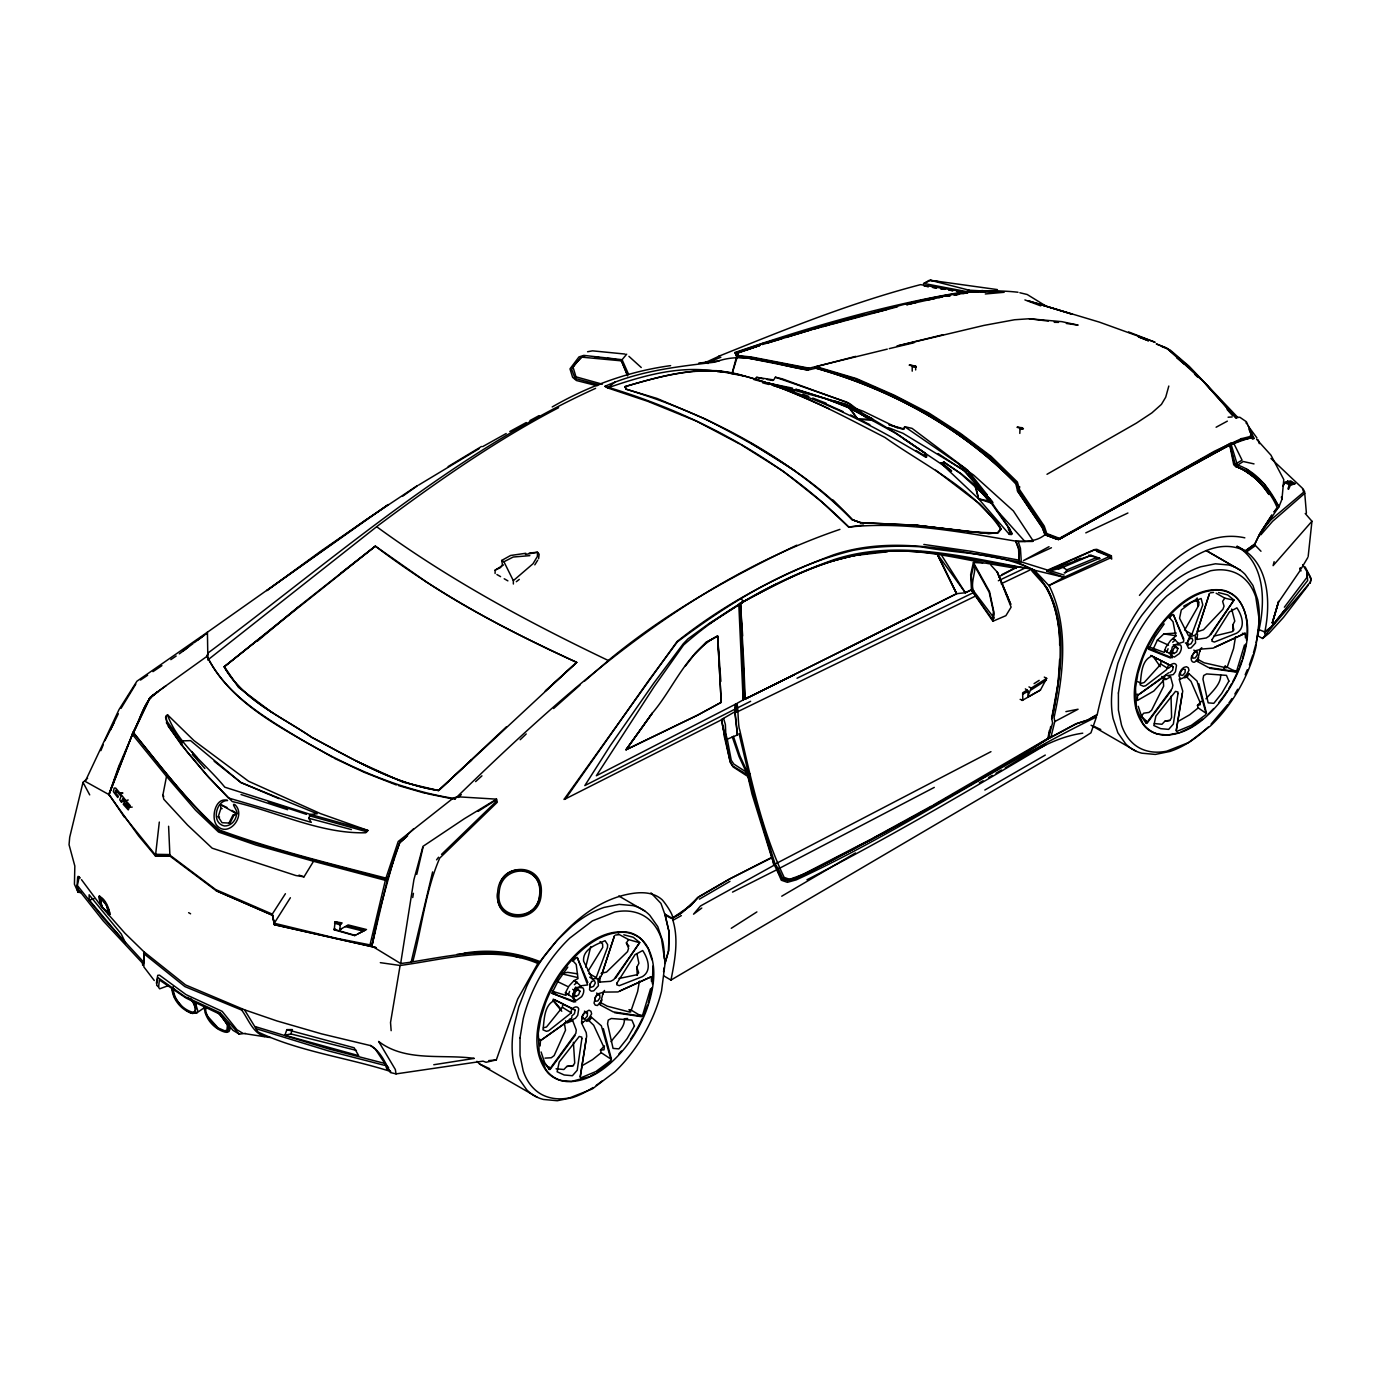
<?xml version="1.0" encoding="UTF-8"?>
<svg xmlns="http://www.w3.org/2000/svg" width="1381" height="1381" viewBox="0 0 1381 1381"><rect width="100%" height="100%" fill="white"/><g stroke="black" fill="none" stroke-linecap="round" stroke-linejoin="round"><path stroke-width="1.5" d="M815.998 368.14C890.572 389.218 961.763 427.592 1015.795 483.678L1017.521 490.859L1042.223 527.559L1045.279 534.879L1056.12 538.918L1045.037 534.671L1058.709 539.453L1119.594 505.446M1064.181 572.839L1099.673 558.252L1091.076 555.317L1046.867 571.182L1063.991 577.31L1110.082 556.129L1111.377 555.801L1111.688 559.081L1109.392 557.026M81.496 879.662L101.78 906.937L124.877 933.193L143.831 951.682L143.779 962.989M495.089 573.478L495.123 570.129L503.444 565.002M1015.933 483.574C961.711 427.644 890.452 389.235 815.808 368.226L808.178 370.004C777.054 365.93 745.826 350.101 715.306 362.081C677.967 366.656 639.645 370.66 604.947 386.335C695.679 413.282 781.87 459.286 848.694 527.059C904.486 521.224 960.779 532.03 1015.708 541.128L1018.608 547.894L1019.023 561.774C958.379 551.589 894.111 534.482 833.589 554.834C777.503 575.584 723.851 604.291 677.035 641.561L564 799.426L565.45 798.874L649.519 679.348L677.363 641.872C730.29 602.151 788.758 565.986 853.648 550.242C875.934 546.255 898.772 545.443 921.351 546.859C957.931 553.919 997.824 552.262 1031.659 569.214L1032.056 571.199L1047.23 588.116C1066.546 628.959 1060.901 676 1051.77 718.724L1052.598 722.884L1048.317 738.369C970.239 786.825 889.364 830.62 807.661 872.637L789.708 879.352L784.166 877.401C762.088 831.189 751.126 779.575 739.646 729.617C737.523 726.251 738.438 687.168 734.813 711.785L736.28 712.372L737.264 703.205L747.863 697.301M1148.267 648.259L1172.176 657.822L1170.674 654.974L1172.279 646.981L1175.041 644.737L1183.344 642.01L1183.793 640.508L1173.315 614.476L1183.828 638.971M143.831 951.682L185.589 984.946L244.489 1009.804L258.143 1032.056C299.781 1051.735 346.976 1057.518 390.737 1071.518L386.68 1068.601L384.85 1063.439L375.321 1049.094L370.505 1045.434M1223.342 669.681L1225.137 666.143L1235.425 671.511L1208.41 667.489L1197.31 661.413L1200.279 649.156L1201.781 647.689M651.539 981.615L651.228 976.747L617.928 991.938L603.255 992.11L600.2 1004.712L601.495 1005.644L613.112 1011.841L641.147 1016.105L631.255 1010.15L628.959 1009.666L630.841 1011.824L629.563 1012.049L607.174 1006.145L602.133 1003.383M1245.472 637.987L1245.161 633.275L1214.917 647.119M207.841 658.236L207.426 632.222L388.285 504.548L320.996 551.019L266.775 590.619L364.895 520.533L417.58 485.473M1025.358 688.86L1028.224 691.242L1027.844 696.3L1031.244 688.083L1046.694 678.364L1044.295 677.104M1146.092 722.833L1146.195 720.847L1141.379 716.273L1143.641 713.2L1148.992 712.423L1151.616 710.248L1163.648 686.15L1163.165 678.261L1161.784 676.431M587.46 1012.877L587.305 1016.157L584.854 1018.988L582.558 1018.557L582.713 1015.277L585.164 1012.428L587.46 1012.877L584.422 1011.134M987.76 496.59L985.067 496.331L987.76 496.59L992.041 501.752L987.052 495.986M574.047 1002.088L551.934 993.232L558.356 980.51L567.815 967.114M992.041 501.752L989.262 501.044L976.66 487.079L981.787 490.566M1170.415 657.977L1148.75 649.277L1155.017 636.934L1164.183 623.919M1305.218 513.508L1311.95 521.241L1308.17 556.474M981.563 491.118L979.112 487.907M1059.607 659.497L1058.174 682.594L1051.632 718.638M872.05 419.634L872.119 418.667L866.129 415.474L863.954 415.664L870.427 419.03L872.757 419.254L864.661 415.526M81.341 892.661L78.078 892.264L76.887 887.862L77.681 877.28L78.147 876.331L79.425 877.367M1027.343 689.999L1022.648 692.796L1022.803 700.098L1020.145 699.39M1274.197 511.885L1278.944 506.862L1281.965 499.231L1283.778 479.587L1270.952 455.16L1256.572 439.21M543.406 1027.827L546.513 1026.998L562.378 1007.301L562.758 1003.849L553.246 999.136M339.795 929.603L340.278 924.942L342.108 922.922L335.082 921.748L334.237 929.845L354.658 935.576L366.483 929.517L348.271 924.959L339.795 929.603L341.556 928.636M623.798 934.799L633.258 937.267L639.731 942.533L613.785 979.595L610.661 981.321L599.889 982.081L600.045 976.332M1290.527 484.507L1290.683 483.057L1287.541 481.244L1286.298 482.211L1290.527 484.507L1295.085 483.747L1290.372 485.249L1284.71 482.556L1282.966 486.233M912.22 371.161L912.202 365.879L909.164 365.154M538.607 558.753L539.142 554.23L537.52 552.245L525.419 554.471M652.419 983.893L652.902 966.113M1168.74 664.572L1166.582 669.647L1145.66 685.736L1143.451 686.271L1140.136 684.821C1141.431 675.119 1141.017 660.273 1151.961 656.044L1168.74 664.572L1150.77 655.44M1246.456 640.283C1248.407 625.645 1247.008 608.883 1236.461 597.576A80.236 46.333 -60 0 0 1223.963 590.378C1196.222 585.44 1172.745 608.089 1157.641 628.666A80.236 46.333 -60 0 0 1145.142 650.296C1134.889 673.669 1127.017 705.328 1145.142 726.889A80.236 46.333 -60 0 0 1157.641 734.105L1167.86 735.02L1179.063 732.741M1308.308 585.078L1283.484 617.411L1269.156 633.154L1262.579 638.471L1257.59 635.726C1265.341 606.311 1266.912 564.622 1237.341 546.462M575.48 989.504L575.791 987.018M639.438 981.183L637.625 991.593L631.255 1010.15M1235.529 636.848L1233.561 648.604L1227.364 666.626M159.316 822.058L155.449 856.047L169.932 856.065L216.265 890.78L272.489 915.275L274.387 924.683L375.874 947.539L274.387 924.683L272.281 914.118L285.418 893.714M1137.771 681.679L1141.345 683.353L1144.228 682.473L1159.867 665.245L1161.421 661.102M1028.172 696.904L1040.428 690.051L1046.694 678.364M586.269 1038.477L580.193 1077.335M231.973 810.405L236.98 813.547L233.872 815.394L230.04 823.111L222.03 822.696L218.215 816.81L220.874 808.403L220.58 804.588L226.95 807.453M400.663 963.541L413.903 879.732L422.966 846.363L464.327 818.726L496.556 799.15L497.35 802.206L439.71 858.119C425.728 890.365 421.965 926.461 413.126 960.382L411.141 962.16L400.663 963.541L370.004 944.88L336.066 938.217L274.249 923.233L272.281 914.118L215.695 889.588L169.103 854.546L154.862 854.304L123.496 815.481M1182.291 693.314L1176.198 730.929M587.857 982.512L577.223 957.378L587.633 984.946L581.712 985.689L574.133 989.694L572.908 998.17L575.704 1001.829L551.934 993.232M412.729 897.546L413.42 893.334M915.672 369.953L915.638 366L912.202 365.879M1019.817 433.41L1019.989 428.214L1016.968 427.264M156.364 983.22L157.727 975.331L159.471 975.141L186.072 994.648L222.186 1011.358L236.98 1029.76L242.763 1033.264M1218.543 592.535L1227.726 594.952L1234.01 600.062L1209.065 636.175L1206.252 637.987L1197.016 639.42L1197.551 634.086M663.812 975.901L670.959 980.078C674.981 959.933 679.124 938.2 672.236 918.261L665.021 914.187L669.06 931.812L668.542 950.732L664.934 963.524M580.227 1076.731L586.666 1036.199L586.235 1032.625L581.505 1022.907L591.379 1017.21L601.356 1025.807L610.834 1059.054L601.218 1052.685L600.442 1050.043L604.481 1045.883M1176.284 730.376L1182.74 691.139L1179.167 679.072L1182.757 678.175L1188.748 673.531L1197.068 681.092L1206.01 713.217L1198.207 707.918L1197.448 705.363L1201.366 701.324M1052.184 718.396C1061.799 669.474 1072.381 607.485 1031.659 569.214L1025.168 567.988C962.73 556.664 896.977 539.091 834.314 559.547C779.816 578.863 726.907 606.622 683.543 645.048L654.283 686.443L596.35 775.759L735.9 703.982L735.141 712.423L737.437 734.951L725.698 739.836L722.936 727.787M650.969 892.868L660.964 903.433L664.865 914.36C682.231 927.566 665.349 902.708 661.862 899.514C651.383 890.521 636.969 892.109 624.488 895.009C588.41 903.968 561.428 932.745 540.075 961.625L537.865 963.455C493.587 944.639 445.511 959.381 400.11 965.474L390.53 1022.475L391.151 1030.675M732.206 736.712L739.042 756.564L747.708 775.224L774.12 864.558L778.591 873.241L781.663 878.817L787.463 880.526L796.336 878.333L806.521 873.5C888.673 831.31 969.704 786.877 1048.403 738.542L1050.682 726.475M933.176 805.106L1047.903 738.386L1049.387 730.48M407.619 835.833L399.679 842.738L387.371 879.576L385.351 880.336L313.539 861.295L304.01 876.831L295.862 875.537L212.173 848.193L187.54 825.044L163.821 799.306L162.837 795.318L166.514 776.415L132.248 734.226L149.597 698.337L157.883 691.639M650.537 988.761L642.424 1015.777M1244.505 644.944L1236.616 671.166M627.613 375.908L621.139 360.148L619.827 359.647M571.958 1017.176L571.026 1019.005L540.454 1040.618L540.126 1045.935M1001.173 583.783L1031.659 569.214L1034.369 570.198L1048.852 585.544L1063.991 577.31L1034.369 570.198L1016.675 561.998L1020.852 561.756L1021.198 560.082L1020.421 548.257L1018.211 541.525L1015.708 541.128L1018.677 549.327L1018.902 560.065M651.936 987.639L648.207 1003.141M1244.851 649.519L1245.99 643.926M1256.071 642.942L1257.677 635.122A102.988 59.452 -60 0 0 1258.505 629.356M601.961 999.844L600.2 1004.712M1310.206 583.283L1310.983 579.537L1309.274 575.273L1302.611 564.691M595.608 388.337C452.174 453.451 333.287 559.616 208.082 652.954L207.046 656.286L152.894 695.109C143.175 705.259 139.826 720.053 133.197 732.172C160.144 765.885 186.366 800.566 218.681 829.411L220.252 830.309C274.301 850.057 330.318 863.695 385.955 878.109L387.371 879.576L371.8 946.365L378.308 915.171L394.241 857.446L399.8 842.6L406.083 836.972M573.253 1009.062L575.169 1010.219L574.427 1013.706L571.769 1016.036M1168.844 668.041L1171.416 665.78L1173.28 666.902L1172.573 670.286L1169.983 672.547M371.748 946.313L378.342 915.223M904.313 429.025L889.001 424.761L903.001 429.353L904.71 426.694L912.047 428.369L967.684 470.196L987.225 494.864L986.794 496.953L963.437 470.023L902.984 433.306L888.207 427.609M370.004 944.88L385.351 880.336L387.371 879.576L385.955 878.109L398.211 841.495L453.02 798.287L457.146 796.751C568.955 687.997 689.637 580.486 839.924 529.389M416.769 874.415L422.966 847.589M1272.281 623.004L1278.582 601.495L1272.281 623.004L1278.513 602.185L1299.918 570.871L1300.246 567.798M985.05 495.796L985.395 494.243L964.956 468.245L904.71 426.694M762.502 343.558L736.108 352.569L736.591 356.643L732.016 373.699M741.787 636.14L739.577 603.687C780.3 581.988 822.109 559.046 868.632 553.229C921.386 545.357 973.294 561.031 1025.168 567.988L998.342 580.762M735.141 704.396L734.865 712.734L737.437 734.951M585.734 967.183L590.723 946.624M724.196 736.056L730.359 762.519L733.087 766.904L747.967 776.554L751.989 794.023L771.668 857.394L781.663 878.834L787.498 880.577L796.285 878.333L806.469 873.448C888.604 831.258 969.721 786.946 1048.421 738.576L1050.872 737.437L1054.773 721.555L1054.1 717.447C1063.335 674.808 1069.17 627.578 1049.715 586.804L1048.852 585.544L1110.669 557.855M87.607 778.228L82.998 782.388L69.706 837.249L69.05 844.706L74.833 866.042L74.436 884.254L78.078 892.264M1091.076 555.317L1058.416 569.248L1061.074 566.141M1274.128 561.67L1273.109 565.64L1311.95 521.241M168.189 726.199L187.35 752.162L208.859 777.555L232.319 801.584C276.355 811.458 319.995 833.969 365.689 832.76L367.967 830.482L310.587 814.479L308.688 818.26L311.295 822.368L228.366 797.942L206.218 774.499L181.274 744.704L183.103 740.872L190.543 740.613L240.915 782.544L317.216 813.754L310.587 814.479L224.81 787.187C205.873 763.831 177.459 743.634 167.464 714.719L165.547 717.222L167.015 722.764M497.661 892.368C498.99 861.606 544.442 861.571 541.214 893.783C540.195 924.165 493.777 925.253 497.661 892.471C494.277 923.993 538.607 922.715 539.747 893.645C543.872 868.891 507.12 860.035 499.767 884.289M1050.872 737.437L1076.956 723.506L1088.504 719.777L1097.153 714.823C1107.493 668.093 1123.737 621.226 1157.416 585.889C1179.892 565.433 1212.95 534.792 1245.179 550.95L1254.535 544.062M432.616 871.912L411.175 962.022C453.02 955.462 497.592 944.708 538.262 962.022C512.282 951.82 484.455 950.56 456.938 954.375M332.338 757.168C286.54 730.221 232.284 706.071 207.098 656.32L208.082 652.954M1168.809 386.041L1165.719 397.176L1161.438 404.374L1151.858 412.902L1136.39 423.121L1047.005 474.287M1242.365 658.961L1244.454 651.4M1253.465 652.85L1255.657 644.91M665.124 963.144L668.611 950.853L669.008 931.812L664.865 914.36M590.136 983.583L589.549 989.763L591.223 991.178L593.709 990.85L598.422 985.758L597.835 978.905L599.889 982.081M738.8 604.326L743.133 700.063L743.202 669.215M1241.709 438.537L1214.365 451.259L1058.709 539.453M973.881 564.518L971.326 575.842L972.31 591.154L992.456 619.396L993.44 611.714L989.21 592.294L973.881 564.518C977.696 568.42 968.996 584.629 974.244 591.81L994.113 618.118M101.97 906.954L109.531 914.619L101.97 906.954L99.691 897.512C104.3 896.821 110.1 909.371 109.531 914.619C112.672 912.289 91.008 879.127 102.125 907.731L99.95 896.666L98.949 896.528M732.12 373.543L737.178 357.144L734.916 352.518C809.646 327.004 886.015 304.649 964.042 291.874L966.976 293.117L956.826 291.408M387.474 879.473L394.276 857.463M122.84 793.126L119.94 793.126L119.526 794.403L121.096 796.319L119.698 799.806L121.355 801.947L128.226 799.979M571.302 1012.825L571.544 1008.095L555.179 1000.172C543.924 1004.557 544.338 1019.817 543.009 1029.829L546.427 1031.314L548.689 1030.744L571.302 1012.825L562.378 1007.301M1287.921 488.978L1289.198 485.024M864.73 415.077L870.427 419.03L851.197 408.88L859.724 412.539M1197.327 631.186L1209.445 593.606L1196.809 632.999L1195.29 635.122L1189.852 636.727M601.771 974.485L614.441 935.904L601.167 976.315L599.354 978.369L596.005 978.87M1019.765 486.803L1018.522 490.531L1043.225 527.214L1046.28 534.533L1059.106 539.332L1157.157 484.731M244.489 1009.804L276.821 1020.904L321.618 1033.868L370.678 1045.641C380.362 1051.01 385.558 1062.99 390.322 1072.536L396.054 1073.9L483.005 1061.143L486.06 1062.282L496.331 1059.9L517.72 999.015L537.865 963.455M1048.403 738.542L1075.454 724.024L1087.21 720.261L1095.133 715.634L1096.445 716.963L1090.955 732.828L1082.255 738.386L670.959 980.078M1249.408 664.831L1252.912 654.836M286.851 1029.639L354.14 1047.782L358.68 1055.654L284.883 1035.267L286.851 1029.639L292.427 1029.57M647.516 1005.109L642.959 1016.848M1239.672 666.609L1241.692 660.878M168.603 826.27L169.932 856.065L155.449 856.013L138.652 835.971L108.909 794.576L118.835 766.127L133.215 732.845C140.051 720.744 142.726 705.225 152.825 695.264M1188.748 673.531L1187.815 676.138L1184.691 677.916M1173.298 644.806L1177.924 648.449L1176.664 651.884L1174.005 653.558L1170.795 651.694M109.013 794.627L133.197 732.172L108.909 794.576L85.225 781.422L119.059 709.506L136.926 681.213L207.426 632.222L205.907 633.965M284.883 1035.267L290.839 1033.92L291.892 1031.02M575.445 987.605L579.934 991.195L578.656 994.752L575.912 996.478L572.873 994.7M578.484 989.383L575.739 991.109L574.444 994.631L575.912 996.478M108.909 794.576L119.543 765.765M572.994 997.6L568.42 994.596L569.593 991.385M119.646 792.798L119.18 794.04L115.624 790.329L115.193 792.504L118.317 796.233L117.765 797.545L113.311 791.606L114.209 788.05L115.693 788.085L119.646 792.798L122.512 792.746M976.108 486.095L961.349 473.873L944.121 462.238L940.893 463.187L978.611 498.834L1009.321 534.361L1011.427 534.568L1012.031 533.377L1007.681 527.231M1168.671 672.789L1137.599 695.368L1137.305 700.443M988.865 563.275L973.398 562.533L970.67 574.669L971.482 590.17L992.887 621.226L1005.903 615.667L1011.116 607.139L997.289 572.148L990.868 565.122M1170.898 654.49L1166.859 651.815L1168.084 648.742M100.865 750.66L103.282 744.687M1238.861 668.508L1236.461 674.17A80.236 46.333 -60 0 1 1232.75 681.61M121.355 801.947L122.84 798.442L124.325 800.393L124.842 799.167L119.94 793.126M1304.717 493.38L1272.609 521.31L1260.853 534.81M1245.161 674.757L1247.285 669.785M1289.388 484.299L1290.044 482.763M133.456 732.81L149.856 698.285L158.09 691.622M1288.663 489.116L1290.372 485.249M174.386 988.727L173.488 990.764C174.869 1000.483 182.983 1009.632 192.477 1012.169L194.686 1011.479L195.567 1009.459L193.461 1002.33M204.44 1009.079L205.424 1006.904M1258.937 535.983L1277.563 508.64C1269.778 488.442 1252.688 473.821 1233.751 464.827L1229.694 444.803L1235.788 466.398C1249.995 470.869 1260.801 482.314 1268.897 494.398M236.98 813.547L232.837 815.308L228.987 823.024M173.108 988.278L172.124 990.47C173.678 1000.966 182.43 1010.754 192.684 1013.516L195.049 1012.774L195.619 1007.163L190.733 998.463M110.463 729.962L118.334 713.735M186.245 1010.34L190.509 1012.843L196.654 1012.998L197.725 1010.65L195.291 1002.502M1176.249 633.05L1163.855 633.896L1157.364 640.111L1153.342 648.811L1156.018 651.469M173.143 986.725L172.038 989.072L174.489 997.22L181.757 1006.611M267.69 1037.045C253.603 1035.491 248.925 1019.903 241.727 1010.098L242.4 1008.665M206.459 633.62L198.104 639.852M1262.579 638.471C1277.494 619.724 1294.705 601.115 1310.224 582.212L1311.121 578.449L1305.131 566.918M1045.279 534.879L1043.259 526.454L1018.677 490.134L1016.364 482.332L990.091 456.679L959.467 433.72L927.376 413.057L893.49 395.622L855.374 378.895L815.17 366.983M1191.924 634.242L1202.765 604.861L1201.125 598.491L1191.216 602.496L1181.307 609.936L1179.564 618.256L1188.195 635.225L1188.903 635.985L1191.924 634.242L1186.434 631.152M863.954 415.664L866.129 415.474M591.379 1017.21L590.136 1019.73L586.701 1021.439M1283.053 485.939L1284.917 482.228L1290.855 481.399L1294.895 483.298L1290.683 483.057M104.887 740.699L114.105 722.522M596.178 977.61L607.502 947.452L607.623 944.656L605.068 940.703C596.178 944.569 582.454 949.23 583.611 961.245L592.345 978.628L593.053 979.405L596.178 977.61L588.841 973.467M1189.162 637.642L1186.59 644.185L1188.592 648.259L1191.009 647.948L1195.583 642.994L1195.221 636.468L1197.016 639.42M154.258 980.51L143.866 966.924L144.297 952.027M1065.2 572.942L1066.822 569.87L1095.944 557.803L1099.673 558.252M601.391 1000.759L597.49 1005.523L595.246 1005.126L594.037 1003.089L595.625 996.53L598.025 993.785L602.427 992.559L602.979 994.216M992.887 621.226L994.234 613.785L989.504 591.5L973.398 562.533M737.178 356.989L737.713 356.022L750.349 357.351L807.971 368.485L887.275 349.134M121.027 708.384L135.804 684.113M985.602 496.055L989.262 501.044L986.466 497.902M598.957 384.833L575.066 378.429L575.981 376.84L573.046 367.191L581.004 357.161L584.784 355.918M722.487 725.785L721.745 719.691L723.627 718.5L725.388 724.559L725.785 733.984L724.68 735.849L721.59 719.449L734.813 711.785M1301.299 568.506L1307.79 557.561M1198.673 657.667L1194.686 662.19A7.026 4.091 -59.7 0 1 1191.458 656.769L1195.186 650.796L1199.554 649.64L1200.21 651.314M588.116 971.102L602.72 947.401L602.599 943.983L600.096 941.566M637.262 975.314L636.814 967.235L638.902 963.282L636.986 954.167M1245.144 551.192L1254.311 544.874L1259.835 533.687L1271.78 515.217L1259.835 533.687L1254.569 544.805L1244.902 551.157L1236.841 546.306C1269.243 560.168 1271.072 601.978 1264.806 631.928L1264.737 633.983M1233.095 630.841L1232.767 624.954L1234.787 621.122L1231.679 609.056M534.792 564.864L537.658 560.272M290.39 897.736L274.249 923.233L274.387 924.718M775.397 377.22L846.898 402.147L864.989 416.613L864.523 414.697L849.522 403.476L782.354 378.877L775.397 377.22L773.705 379.913L756.667 377.341L753.888 379.533L845.845 404.046L859.949 413.333M639.731 942.533L615.581 978.111M1234.01 600.062L1210.74 634.708M148.958 699.287L150.564 696.87L150.615 698.285M999.343 576.516L1017.331 566.918L1001.933 574.582M601.08 973.415L606.552 972.069L627.544 951.63L628.579 948.298L626.37 942.895L628.597 939.615L639.04 942.55M1233.388 600.114L1224.792 598.146L1222.617 601.339L1224.049 606.155L1222.893 609.297L1203.507 629.719L1197.534 631.738M1274.076 511.868L1276.389 508.519L1277.563 508.64M652.177 713.287C673.807 688.066 686.581 651.78 717.602 636.037L721.227 702.325L697.716 715.099L626.111 749.745L652.177 713.287L626.059 749.745L697.716 715.099L721.227 702.325L717.654 636.089L706.243 642.2L694.936 653.731L685.166 666.315M76.887 887.862L79.166 877.021L80.236 877.953M625.99 749.728L652.246 713.235M575.031 1035.56L550.121 1069.481M1171.364 690.465L1146.99 723.299M80.633 892.195L77.56 890.124L78.027 886.291L103.938 918.917L143.797 962.264L142.536 963.178L142.675 965.388M1184.605 630.133L1198.794 605.206L1198.812 601.961L1196.067 599.112M1227.744 704.5L1211.102 724.127M1219.026 702.359L1223.963 695.817A80.236 46.333 -60 0 0 1227.45 690.638M1284.365 607.208L1307.117 577.154L1306.702 571.113M436.569 859.845L438.571 857.221M109.496 914.515L108.512 914.395L106.233 904.158M603.255 992.11L604.55 990.436M1264.409 632.55L1271.124 627.285L1307.669 580.538L1307.099 574.133M1283.847 611.075L1271.625 626.508L1264.806 631.928L1259.524 629.857M1171.019 696.231L1171.606 717.499L1170.225 720.036L1164.804 721.279L1161.973 724.265L1154.361 723.558M573.408 1042.292L574.72 1063.059L573.167 1065.597L566.814 1066.443L563.897 1069.515L556.06 1068.79M1185.606 676.172L1188.989 670.286L1188.316 667.783L1186.469 666.712L1183.983 667.386A7.026 4.091 -60.3 0 0 1179.011 676.017L1180.617 679.055M1139.446 595.366C1165.012 565.64 1202.022 528.388 1244.833 537.83M618.74 1054.169L621.45 1051.01M399.679 842.703L413.592 828.755M697.992 897.391L691.001 905.315L680.177 913.842L672.236 918.261L691.001 905.315L697.992 897.408L729.064 879.317L772.065 857.653L773.843 865.386L700.478 905.988L693.538 914.187L701.79 908.042M587.926 1019.817L591.638 1013.861L590.947 1011.289L589.031 1010.184L583.904 1013.153L582.04 1016.399L581.591 1022.078L582.817 1022.769M1262.493 529.389L1271.245 519.549L1303.681 492.171L1302.369 488.166L1270.952 458.44M1163.786 680.125L1153.774 691.052L1137.547 700.409M611.11 1041.723C615.563 1034.68 625.282 1027.74 624.35 1018.764L627.613 1018.488M454.712 799.288L457.146 796.751L496.556 799.15M1268.915 494.433C1260.836 482.211 1249.719 471.111 1235.546 466.433L1234.666 465.19L1236.306 463.498L1242.071 460.166L1233.526 442.852L1058.139 539.643L1078.924 528.284M257.539 641.008L298.451 606.794L375.321 546.099C437.173 593.312 505.929 630.323 576.654 662.362L468.573 762.83M572.977 961.055L576.326 957.62M1169.189 618.049L1172.452 614.7M1208.237 714.132L1213.761 708.522M597.179 385.765L576.395 380.517L572.614 377.306L569.99 368.848L578.984 356.919L583.835 355.383L622.089 359.699L626.698 354.175M694.971 653.731L706.295 642.286L717.602 636.071L720.865 681.351M1286.384 482.694L1287.662 481.434M584.784 680.954L610.35 658.772C666.695 612.404 731.153 576.654 796.768 545.202M520.171 739.733L526.213 733.95M441.523 854.39L495.796 801.86L495.33 800.393L478.119 811.355M426.297 581.884L375.39 546.168L224.171 666.747C243.367 700.46 281.085 716.463 311.916 737.489C352.448 758.756 392.705 783.338 438.64 790.467L506.447 726.786M471.542 759.947L438.588 790.536C392.67 783.407 352.483 758.704 311.985 737.437C281.223 716.307 243.16 700.65 224.171 666.747L260.422 638.022M553.608 708.522L580.055 685.045M471.594 759.93L438.554 790.536L402.941 782.147L356.246 761.017M401.06 841.133L402.769 839.562M576.654 662.362L545.271 691.087L576.74 662.379C525.108 638.419 473.821 613.268 426.246 581.867M926.34 456.093L925.356 457.007C882.873 431.096 838.612 407.723 791.555 391.255L796.06 389.407L825.406 398.488L850.195 408.362L895.475 433.185L925.028 453.123L926.668 456.162L926.012 457.266L924.528 453.123M207.754 659.997L378.757 525.056C436.189 482.349 495.002 440.832 558.597 407.706M458.147 797.476L461.323 794.593M475.616 781.611L481.952 775.846M1208.22 727.079L1200.745 733.708A102.988 59.452 -60 0 1 1170.018 751.437L1155.327 754.423L1141.949 753.215A100.261 57.881 -60 0 1 1125.601 743.772L1117.868 732.793L1113.103 718.586A102.988 59.452 -60 0 1 1113.103 683.094L1117.868 663.381L1125.601 643.46A100.261 57.881 -60 0 1 1141.949 615.166L1155.327 598.491L1170.018 584.508A102.988 59.452 -60 0 1 1200.745 566.78L1215.435 563.793L1228.831 565.002A100.261 57.881 -60 0 1 1245.161 574.444L1252.912 585.423L1257.677 599.63A102.988 59.452 -60 0 1 1258.902 625.576M601.218 1052.685L592.484 1059.693L581.453 1066.063M610.868 1060.47L595.815 1071.587L580.78 1077.836M611.593 1061.247L596.627 1072.657M1205.976 714.547L1191.371 725.353L1176.785 731.412M1172.693 642.217L1175.162 640.059L1178.666 643.511M1198.207 707.918L1189.732 714.737L1179.011 720.917M736.28 712.372L976.402 595.625M574.358 984.67L576.965 982.478L580.987 986.276M298.607 606.794L224.378 666.764L238.499 687.341L272.04 712.51M615.305 381.812L607.623 387.906L604.947 386.335M516.321 581.712L519.291 579.399M340.796 573.15L375.408 546.168M513.369 584.025L513.335 580.659L532.997 563.759L537.382 556.457L537.52 552.245L529.234 553.039M743.271 601.236L739.577 603.687M1202.54 719.19L1190.802 727.407L1181.014 731.965M179.288 653.886L187.609 647.654M194.272 642.666L204.25 635.208M183 651.072L193.064 643.581M402.492 496.331L416.872 486.147M150.978 696.749L165.962 685.787M569.749 1019.834L540.437 1040.704L539.626 1039.133M1246.611 551.899L1255.484 545.581L1260.991 551.261M1166.237 675.223L1137.599 695.368M1031.158 689.896L1046.453 680.108M196.654 1012.998L205.044 1007.146M140.499 680.056L147.629 675.24M152.98 671.632L161.905 665.642M170.812 659.635L176.164 656.027M709.489 623.849L743.53 601.788L741.131 598.56M1034.076 683.63L1039.185 680.367M731.274 928.291L756.892 911.926M334.237 929.845L335.479 929.068M743.53 601.788L709.799 622.986L687.997 638.833L683.232 643.805L653.524 683.526L610.298 745.602L584.819 785.599L735.814 708.729M1176.508 646.671L1173.833 648.345L1172.59 651.78L1174.005 653.558M418.667 485.042L479.086 448.67M448.169 466.554L481.486 446.477M354.658 935.576L355.987 934.782M1045.037 534.671C1036.855 541.576 1025.841 541.784 1015.708 541.128M781.732 896.2L855.512 852.957M1046.056 744.652C967.442 791.572 888.363 837.784 806.987 879.766M1022.113 700.512L1040.428 690.051M1096.445 716.963C997.928 765.074 906.264 827.633 806.884 874.881L796.336 879.835L787.394 882.321L781.301 880.232L776.83 869.737L732.517 892.109M1197.31 661.413L1198.743 660.153M988.641 777.538L992.335 775.38M996.029 773.222L1001.553 769.994M1005.247 767.836C1029.501 753.439 1054.186 737.091 1082.756 733.19M699.407 899.135L729.962 881.354M938.131 281.534L929.344 280.274L923.44 283.692L930.552 280.308L997.41 289.596M924.787 283.64L966.665 291.615L969.134 290.2L1000.793 291.943M984.808 790.036L1045.296 755.062M1146.195 720.847L1146.869 722.643L1172.21 688.377L1172.866 685.269L1170.605 676.828L1166.565 679.141L1163.165 678.261L1165.857 679.625M1118.61 505.964C1162.06 485.024 1205.699 451.173 1250.133 437.95M495.123 570.129L500.492 567.591L502.46 564.484L501.666 560.462L510.556 555.49L525.764 553.28M979.353 782.872L983.117 780.766M482.66 446.615L506.188 433.53M509.796 431.511L526.247 422.551M1186.745 468.124L1229.694 444.803M673.238 920.109L681.351 915.603M1156.156 485.059L1229.418 445.079M1200.279 649.156L1213.07 648.155L1245.161 633.275M672.478 917.933L681.541 912.945L698.941 896.718L729.91 878.782L771.668 857.394M982.599 562.637C944.949 555.455 907.317 546.703 868.632 553.229C822.455 559.115 780.748 581.505 740.44 603.393L744.135 669.319L744.722 699.252L743.755 699.269M872.775 838.25L931.295 806.141M1023.252 693.97L1028.224 691.242M1216.109 427.23L1227.346 421.136M529.924 420.566L539.108 415.612M1049.025 546.686L1023.442 560.6L1051.424 547.739M1183.655 606.19L1194.962 600.131L1198.622 602.22M1054.773 721.555L1078.06 709.23L1065.89 711.629M552.21 406.946C588.686 385.92 628.804 371.299 670.614 365.637M990.954 751.661L775.069 864.092L752.904 792.193L739.042 733.535M934.298 787.394L779.747 868.166L778.159 868.511L775.069 864.092M870.893 839.285L796.889 877.487L788.085 879.818L782.526 877.936L778.159 868.511M1230.937 442.921L1059.4 538.314L1046.763 533.532L1044.26 526.109L1019.679 489.789L1017.365 482.004L991.092 456.334L960.468 433.375L929.189 413.195L894.491 395.294L856.375 378.567L816.171 366.638L855.702 356.367M590.55 1075.972L595.107 1073.624M501.666 560.462L503.927 561.756L513.214 557.026L529.838 555.645M971.016 590.05L965.336 592.76L956.636 593.675L744.756 699.269L740.44 603.393L742.667 635.951M759.498 592.639L776.139 584.215M971.119 589.894L965.336 592.76L936.888 553.453L956.688 593.692L744.791 699.218L744.117 669.353M843.584 650.244L903.347 620.069M794.334 674.826L744.722 699.252M738.058 707.624L750.625 701.306M735.676 704.103L736.764 703.568L737.161 708.039M357.817 933.867L365.171 930.19L347.011 925.563M1205.958 698.803C1211.551 692.209 1221.115 684.251 1220.666 674.981M565.45 798.874L721.745 719.691M542.681 1061.281L549.914 1068.773L575.842 1033.368L576.274 1030.036L572.683 1020.611L567.194 1022.872L565.589 1020.835M797.027 678.244L973.432 592.622M1085.794 532.876L1127.914 513.007M651.228 976.747L619.879 990.902M704.776 362.823L719.397 356.056M1046.867 571.182L1093.925 550.104L1095.927 549.793L1110.082 556.129L1096.359 550.518M1095.306 715.617L1097.153 714.823M168.534 985.551L159.695 988.813L158.556 987.363L159.385 979.975L186.176 998.135L219.683 1014.103L232.94 1030.312L239.465 1034.248M725.785 733.984L727.355 739.577L725.698 739.836L729.651 759.498M1245.955 468.556L1264.426 484.075L1278.944 506.862C1270.071 489.064 1256.848 471.611 1237.376 464.931L1231.075 444.268L1241.536 439.866L1252.481 437.259M1230.954 444.371L1241.692 439.9L1251.687 437.881M718.586 356.315C784.788 329.61 851.317 302.594 920.54 284.641L964.042 291.874M1240.673 440.246L1229.901 444.699L1234.666 465.19M707.866 362.495L720.882 357.23M1074.919 560.6L1080.857 558.235M589.031 1076.748L571.475 1081.461L560.945 1080.529A82.653 47.714 -60 0 1 548.084 1073.089C529.389 1050.872 537.502 1018.28 548.084 994.216A82.653 47.714 -60 0 1 560.945 971.913C576.516 950.732 600.683 927.411 629.27 932.486A82.653 47.714 -60 0 1 642.13 939.909L648.207 948.54L651.936 959.726M1188.471 644.754L1191.112 643.753L1192.839 640.404L1191.907 638.057L1189.265 639.04L1187.556 642.389L1188.471 644.754L1185.295 642.89M1233.526 442.852L1241.536 439.866M746.638 349.928L760.344 345.233M245.421 1033.402L239.12 1034.093L220.356 1012.877L185.158 996.754L157.779 977.524L156.64 985.292L158.539 986.759M226.432 1032.384L228.935 1031.624L229.988 1029.311L228.228 1022.63M762.312 344.56L813.72 329.023M767.473 343.04L781.87 338.69M785.996 337.447L810.664 329.973M761.501 343.886L863.971 314.281M944.121 462.238L940.893 463.187L943.793 464.154L951.492 470.921M587.581 351.741L592.518 350.843L625.058 354.054M818.916 327.625L812.684 329.369L897.512 306.789M823.076 326.486L829.308 324.759M833.468 323.603L843.86 320.72M848.02 319.563L860.484 316.111M812.977 328.385L906.04 303.906M1240.708 438.882L1252.222 435.999L1253.931 438.709M749.866 773.723L748.312 774.137L739.957 755.942L733.38 736.211M1058.571 568.627L1050.337 570.802L1064.147 575.083M89.195 900.067L125.723 943.378L121.286 934.057L89.126 894.784L89.195 900.067L94.012 898.841M833.796 560.651L854.166 555.594L887.241 551.761M874.553 312.572L886.533 309.62M898.133 345.802L983.928 325.415L1014.586 319.753L1029.19 318.752L1048.334 321.1M896.994 345.941L942.895 334.772M1213.83 636.14L1232.163 631.704L1233.854 629.943L1232.767 624.954M889.26 348.633L914.049 342.747M1175.041 644.737L1180.462 644.962A7.026 4.022 -60 0 1 1179.322 653.61L1174.402 657.08L1172.417 656.372L1171.002 650.451M1197.448 705.363L1200.175 704.742L1200.262 702.791L1191.009 681.351L1185.14 675.378M942.084 296.915L906.609 304.718L910.77 303.82M905.056 304.252C941.946 294.826 979.82 287.887 1018.004 292.254M907.61 304.372L915.948 302.56M926.358 300.298L934.695 298.503M938.873 297.606L943.033 296.691M794.127 389.856L796.423 389.373C822.972 397.331 849.539 406.187 873.759 419.841L896.286 433.341L925.028 453.123M618.947 978.508L637.09 974.693L638.695 972.811L636.814 967.235M562.688 973.329L567.712 972.328L577.517 973.847M577.051 987.432L582.851 987.795A7.25 4.126 -60 0 1 581.677 996.685L576.602 1000.276L574.565 999.533L572.908 993.319M700.046 363.272L719.536 360.665M101.469 906.506L102.436 906.35M829.152 408.724C793.039 392.739 756.46 375.649 716.843 370.729C685.58 369.435 654.698 377.911 624.954 386.628L626.214 389.218C709.696 414.645 790.364 457.594 852.267 519.722L860.518 522.674L915.223 525.212L988.813 533.567L997.738 532.876L1000.862 529.147C973.018 487.976 924.614 465.518 884.893 437.432C839.769 414.11 794.507 389.546 745.205 376.288C705.501 363.307 663.432 375.287 624.937 386.663L626.249 389.235L657.045 398.453L705.19 418.961M945.122 296.242L949.299 295.586M953.477 294.93L968.116 292.617M946.209 296.259L950.387 295.603L946.244 296.138M962.937 293.618L967.132 292.962L956.912 291.322M433.772 1064.734L474.304 1058.398C442.662 1053.91 405.617 1062.248 378.618 1041.429L395.346 1069.533L396.054 1073.9M944.828 295.655L968.081 292.082L999.965 292.099M848.694 527.059L863.418 525.073M1286.298 482.211L1291.563 481.486L1287.541 481.244M972.31 591.154L973.847 590.947M1012.031 533.377L1009.321 534.361L1009.96 529.596L991.161 503.029L982.668 493.569L960.606 473.614L943.775 462.031M698.648 363.168L705.795 362.254L708.021 363.479L707.245 361.995M1164.804 721.279L1169.69 720.658M566.814 1066.443L573.529 1065.597M1210.308 592.829L1213.571 592.432M615.339 935.092L618.688 934.678M1196.982 651.953L1194.479 652.246L1192.373 655.371L1192.77 658.202L1195.273 657.908L1197.379 654.784L1196.982 651.953L1193.788 650.106M599.578 994.821L597.006 995.114L594.831 998.342L595.246 1001.26L597.818 1000.949L599.993 997.738L599.578 994.821L596.557 993.077M1016.675 561.998L1019.023 561.774M1032.677 541.456L1018.211 541.525M488.719 1060.608L496.331 1059.9M985.292 293.963L1004.16 292.289M1166.065 347.788L1156.242 343.904L1166.859 348.254L1185.502 364.014L1203.127 381.139L1236.081 417.459L1239.845 417.269L1246.387 421.757L1253.965 438.174M694.125 371.385L716.825 370.695L745.205 376.288M464.068 953.218C489.823 948.695 515.873 952.182 540.075 961.625M1228.089 417.217L1232.145 416.958M966.665 291.615L982.961 290.58M1020.49 429.439L1023.373 428.611L1019.989 428.214M600.442 1050.043L603.998 1049.836L604.239 1047.92L593.692 1025.254L588.116 1019.903M545.012 1058.122L551.278 1057.76L554.144 1055.602L565.52 1030.191L564.38 1023.269M1249.926 436.413L1251.221 436.344L1252.947 439.054M125.412 800.134L130.315 805.693L129.866 806.953L126.362 802.724L129.417 807.246L132.196 807.108M981.028 292.082L985.326 291.892M115.193 792.504L117.903 791.71M871.083 419.013L857.774 419.22L849.004 407.913M1054.376 322.325L1058.519 322.36L1054.324 321.842M912.686 367.053L916.138 367.156M986.293 291.08L1000.966 291.754M705.19 418.926C757.962 446.218 811.407 475.824 852.284 519.739L860.57 522.622L915.327 525.177L972.448 532.03L997.634 532.98L1001.225 529.078L996.771 521.586L979.129 503.478L935.662 470.179M1236.081 417.459L1237.911 417.563L1189.162 366.276L1170.104 349.963L1161.714 346.527M1017.814 426.85L1023.373 428.611M232.837 815.308L233.872 815.394M873.224 420.428L857.774 419.22L850.195 408.362M267.413 1037.235L270.313 1037.476M1233.354 670.51L1236.237 670.786M595.09 357.006L599.216 357.455M607.467 358.335L615.719 359.215M1242.365 633.327L1244.609 633.568M920.626 551.606L937.095 553.47L956.584 593.709L936.888 553.453M910.01 364.722L916.121 366.604M744.273 357.403L773.481 362.668M915.31 525.125L972.414 532.065L988.813 533.463L997.703 532.876L1000.897 529.096L996.65 521.535L979.077 503.478M1029.19 318.752L1061.92 321.669L1078.112 325.122L1066.356 323.465M1235.771 672.046L1209.791 668.3M641.561 1016.692L614.597 1012.705M913.324 365.672L914.654 365.844M380.31 962.661L400.11 965.474M638.695 1014.88L641.992 1015.363M711.871 370.678C676.327 365.948 640.957 376.392 607.623 387.906L647.81 401.353L696.525 421.153L739.37 443.802M923.837 544.459L972.345 551.485L1019.523 560.237M1163.855 633.896L1176.215 635.795M244.92 1033.661L264.841 1036.768M1020.697 427.523L1021.975 427.713M924.217 285.953L928.308 286.627M952.821 290.649L948.73 289.975L952.769 290.718M767.215 379.533L772.946 380.483M220.874 808.403L222.168 808.627M924.338 285.919L928.395 286.592M717.395 371.575L721.158 372.231M986.828 563.362L1016.347 568.385M218.215 816.81L219.527 817.034M808.973 368.14L751.35 357.006L738.714 355.677L737.091 352.241M790.277 365.965L800.79 368.019M1088.78 555.076L1099.673 558.804M808.161 370.091L749.4 358.37L737.178 357.144L734.916 352.518M427.109 793.678L452.795 798.926M767.284 382.951L792.556 388.147M351.361 829.567L308.688 818.26M989.538 501.182L978.611 498.834L975.003 485.87M1254.017 463.895L1243.263 461.513L1235.546 466.433L1244.091 469.92L1254 477.066M766.731 382.606L792.97 389.304M99.104 896.355L100.123 896.597M756.667 377.341L763.4 378.895M561.014 973.657L577.241 977.437M356.436 1050.406L290.839 1033.92M1019.868 292.755L1027.188 294.498L1045.452 305.753L1043.225 305.115M513.905 956.049L520.119 957.585M930.552 280.308L969.134 290.2M384.781 1065.39L328.557 1050.941L255.882 1028.621M762.692 382.848L768.958 384.488M773.136 385.575L793.799 391.548M387.371 879.576C331.63 864.195 275.13 851.197 220.684 831.483L219.113 830.568C186.711 801.429 161.094 766.092 133.215 732.845M366.759 831.759L309.344 815.739M345.285 926.616L363.376 931.157M602.358 384.194L575.981 376.84M313.539 861.295L255.848 845.017L218.526 832.053L195.601 810.233L166.514 776.415M398.401 785.547L425.124 793.281M1024.909 299.919L1040.722 305.857M827.823 399.558L848.331 405.582L856.652 411.106M976.626 487.769L979.06 488.511M1037.252 303.527L1072.485 314.316L1028.293 300.834L1099.414 322.136L1155.086 342.246M818.847 368.503L853.389 379.05M304.01 876.831L299.021 875.105M870.686 418.236L872.119 418.667M367.967 830.482L320.357 813.564L248.563 781.249L194.013 740.63L167.464 714.719M1020.852 561.756L1047.609 570.094L1094.65 549.569L1096.79 549.327L1111.377 555.801M333.874 929.24L355.124 935.369M287.628 809.698L241.036 794.524M851.438 409.466L853.078 409.346M1011.462 533.791L1010.253 529.803L992.421 503.392L992.922 502.442L983.6 491.895M334.53 923.112L340.278 924.942M268.328 801.791L306.427 814.358M991.161 503.029L978.611 498.834L975.746 486.423M335.082 921.748L340.917 923.682M985.395 494.243L987.225 494.864M835.073 401.301L862.952 411.141L897.374 427.851M860.605 522.674L852.25 519.722L833.002 499.991M942.481 462.721L944.207 463.343M802.896 394.258L808.817 396.416M621.001 360.804L581.971 357.178L575.29 363.6L571.665 369.314L575.066 378.429M1058.398 538.642L1045.762 533.877M1216.143 593.209L1224.792 598.146M618.291 934.005L628.597 939.615M812.736 398.056L826.045 403.183M1154.585 342.056L1128.605 331.941M241.727 1010.098L184.83 986.552L143.589 953.442M1170.605 676.828L1167.566 675.637L1173.315 674.549L1175.473 671.667L1176.491 665.435A7.026 4.057 -60.5 0 0 1170.242 665.366M396.347 784.96L364.032 772.255L334.133 758.186M1138.341 336.774L1148.232 340.71M1138.565 336.895L1148.388 340.779M1096.514 551.278L1108.529 556.042M572.683 1020.611L569.352 1019.264L572.39 1019.661L575.497 1018.263L577.707 1015.294L578.743 1008.872A7.25 4.16 -60.6 0 0 572.321 1008.803L563.12 1004.35M989.625 500.388L991.42 501.113M864.523 414.697L863.229 414.162L872.757 419.254M278.945 798.65L240.915 782.544L214.141 761.242M216.265 890.78L272.523 915.258M855.426 379.671L866.923 384.729M870.755 386.421L876.503 388.941M880.336 390.633L891.833 395.691M825.855 403.925L843.014 411.573M1157.364 640.111L1168.55 645.169M851.197 408.88L870.841 418.806M553.539 991.627L566.124 995.408L565.416 992.801L568.92 986.103L573.978 980.665L578.018 978.594L576.205 964.439L571.924 959.76M1093.096 725.974L1100.743 729.513M476.911 1061.298L479.587 1064.009L489.72 1068.704M190.595 913.808L188.627 912.668M608.469 660.567C527.956 622.158 448.946 579.537 376.806 526.817M556.198 980.942L567.384 986.327M850.627 414.973L869.857 424.692M1175.473 639.955L1172.762 638.574L1170.415 640.749L1165.754 647.361L1164.252 652.384L1147.835 646.394M893.749 396.537L910.89 405.375M914.705 407.343L926.133 413.23M577.344 982.409L573.978 980.665L576.965 982.478M1028.966 686.892L1031.244 688.083M220.58 804.588L235.944 813.444M1198.639 659.825L1204.111 662.794L1226.224 667.817L1225.137 666.143M581.815 1017.262L584.854 1018.988M195.929 1004.47L187.816 997.358M1170.07 665.055L1173.28 666.902M572.114 1008.475L575.169 1010.219M1206.338 550.622L1240.328 570.267M1091.076 725.232L1135.924 751.109M496.918 574.531L500.578 576.637M504.22 578.76L507.88 580.866M618.774 895.993L644.841 911.046M479.587 1064.009L537.295 1097.308M1206.303 550.622L1234.856 567.108M865.852 416.026L870.496 418.736M574.859 988.244L579.934 991.195M1174.351 646.36L1177.924 648.449M572.701 989.331L575.739 991.109M454.781 799.323L453.02 798.287C399.886 789.69 349.911 767.681 303.561 740.907L301.956 739.992C266.24 718.068 226.087 695.437 207.046 656.286L207.098 656.32M568.42 994.596L565.416 992.801L568.523 994.907M1166.859 651.815L1164.442 650.365L1166.91 652.091M915.966 450.482L926.686 456.956M745.861 773.895L732.69 765.937L730.048 761.466M738.179 356.661L736.85 353.277M1175.162 640.059L1172.762 638.574L1175.783 636.054L1173.039 621.743L1168.689 616.841M1160.713 663.985L1167.791 668.421M751.143 443.249L794.196 470.334M741.234 444.786L783.303 471.249L821.315 501.527L848.849 527.179M928.032 414.214L943.913 424.433M947.435 426.712L990.557 457.681L1016.796 483.35L1018.09 488.736M746.344 772.1L733.812 764.056L731.274 760.292L727.252 739.18M1062.507 567.073L1066.822 569.87M938.113 453.555L966.044 472.06M861.658 414.421L864.989 416.613M903.433 438.657L951.578 470.938M589.704 977.161L593.053 979.405M959.398 465.328L973.553 474.995L1013.361 510.935L1033.281 541.059M1166.859 348.254L1202.955 380.966L1236.03 418.322M1176.612 357.714L1184.294 364.204M218.526 1028.983L209.998 1020.663M225.483 1021.526L218.094 1012.67M551.623 990.298L555.973 994.165M737.713 356.022L736.108 352.569M628.907 356.333L641.25 367.501M1194.6 374.182L1197.551 377.03M1195.911 374.406L1200.262 378.618M142.536 963.178L103.161 920.816L76.991 887.69M976.66 487.079L989.521 500.94M1156.018 659.41L1153.342 656.7L1160.247 666.678M1245.938 422.845L1247.026 423.967M204.889 768.527L192.339 754.406M1206.062 384.263L1218.284 397.693M191.614 751.54L197.224 757.755M996.461 509.865L1024.961 541.542M99.691 897.512L106.337 904.9M219.372 1012.825L227.468 1024.875L226.916 1030.14L224.74 1030.796L217.991 1027.878L207.875 1016.52A15.83 6.059 48.1 0 1 206.649 1007.37M219.234 1012.825L227.9 1025.772L228.348 1029.19L227.295 1031.417L224.982 1032.125C214.4 1029.242 205.044 1018.798 204.336 1007.698M1227.053 409.415L1232.525 415.612M162.837 795.318L163.769 796.371M986.535 496.4L990.177 500.526M1220.994 400.68L1229.176 410.088M554.316 1001.346L561.152 1009.287M388.596 1067.824L384.85 1063.439L329.282 1049.077L255.226 1026.601L255.951 1027.74M967.339 473.614L972.535 479.828M977.731 486.026L980.337 489.133M1031.659 569.214C1052.063 588.738 1060.038 617.393 1059.641 644.996M552.763 1000.276L561.756 1011.237M1146.144 723.402L1141.724 716.722L1138.22 706.295M626.37 942.895L628.959 946.089M549.224 1069.585L544.684 1062.697L541.076 1051.959M1248.165 426.039L1256.952 437.932M1164.2 677.329L1165.668 679.262M181.929 742.167L166.773 721.02L166.048 715.893M181.274 744.704L166.359 722.746M1008.389 529.614L1011.703 534.223M108.84 794.092L124.342 817.086M1017.417 490.894L1042.413 527.525L1045.037 534.896M208.928 1019.057L205.441 1012.86M941.946 555.87L965.336 592.76M622.089 359.699L628.631 374.441M513.335 580.659L503.927 561.756M82.998 782.388L89.713 794.886M1303.215 489.081L1304.613 491.757L1306.391 513.111M621.139 360.148L627.492 375.045M625.023 386.628L626.266 389.252M937.095 553.47L939.736 559.253M1250.254 431.873L1252.671 437.432M1248.856 429.025L1252.981 438.519M1250.547 435.101L1252.084 438.709L1250.616 435.084M1250.858 432.944L1252.377 436.534M1137.184 694.056L1137.668 695.316M1300.229 568.385L1301.057 570.905M495.347 800.359L495.762 801.826M1258.281 439.952L1259.299 443.664M603.342 1028.621L611.472 1059.279M1281.361 496.987L1281.965 499.231M1198.863 683.75L1206.562 713.407M1189.628 635.036L1189.956 637.107M129.417 807.246L128.26 809.905L123.272 804.346L123.824 803.052L127.604 807.488L124.325 801.791M548.913 1066.719L549.137 1068.963M1197.137 597.887L1197.948 606.397M723.281 725.543L723.955 734.865M741.252 625.714L743.651 699.666M642.13 1018.798A82.636 47.714 -60 0 1 634.88 1032.47M633.983 1033.937A82.636 47.714 -60 0 1 630.478 1039.323M664.382 958.587A106.078 61.247 -60 0 0 662.707 941.29L657.788 926.651L649.812 915.327A103.264 59.625 -60 0 0 632.981 905.608L619.206 904.365L604.067 907.438A106.078 61.247 -60 0 0 572.425 925.702L557.285 940.116L543.51 957.275A103.264 59.625 -60 0 0 526.679 986.431L518.704 1006.956L513.801 1027.257A106.078 61.247 -60 0 0 513.801 1063.802L518.704 1078.44L526.679 1089.747A103.264 59.625 -60 0 0 543.51 1099.466L557.285 1100.726L572.425 1097.653A106.078 61.247 -60 0 0 593.019 1087.52M663.968 968.012A106.078 61.247 -60 0 1 663.553 971.896M602.513 1080.65A106.078 61.247 -60 0 1 596.195 1085.38M1174.834 644.927A5.369 3.09 -60 0 1 1174.523 647.344M1171.451 651.677A5.369 3.09 -60 0 1 1169.517 652.453M1231.748 683.44A80.236 46.333 -60 0 1 1228.555 688.877M1237.669 689.292A100.261 57.881 -60 0 1 1234.856 693.987M1231.904 698.579A100.261 57.881 -60 0 1 1228.831 703.05M538.279 1033.212L539.229 1053.548L545.719 1069.326A82.204 47.455 -60 0 0 566.918 1081.582C590.688 1082.497 610.506 1065.372 624.816 1048.144A82.204 47.455 -60 0 0 646.032 1011.427C653.783 990.419 658.702 964.68 646.032 944.552A82.204 47.455 -60 0 0 624.816 932.313C601.063 931.381 581.228 948.523 566.918 965.751A82.204 47.455 -60 0 0 545.719 1002.468L540.8 1018.073L538.279 1033.212M1135.493 688.083L1136.425 707.832L1142.708 723.161A79.805 46.074 -60 0 0 1163.303 735.037C1186.365 735.935 1205.63 719.311 1219.527 702.584A79.805 46.074 -60 0 0 1240.103 666.937C1247.647 646.532 1252.429 621.554 1240.103 602.012A79.805 46.074 -60 0 0 1219.527 590.136C1196.447 589.238 1177.199 605.862 1163.303 622.589A79.805 46.074 -60 0 0 1142.708 658.236L1137.944 673.393L1135.493 688.083M520.016 1037.908L520.016 1055.464L523.175 1070.827A101.642 58.675 -60 0 0 533.515 1088.28A100.071 57.778 -60 0 0 549.586 1097.55A101.642 58.675 -60 0 0 569.87 1097.791L592.363 1088.918L614.838 1071.829A101.642 58.675 -60 0 0 635.139 1048.162A100.071 57.778 -60 0 0 651.193 1020.335A101.642 58.675 -60 0 0 661.551 990.937L665.107 962.92L661.534 939.011A101.642 58.693 -60 0 0 651.193 921.559A100.071 57.778 -60 0 0 635.139 912.289A101.642 58.675 -60 0 0 614.838 912.047L592.363 920.92L569.87 938.01A101.642 58.675 -60 0 0 549.586 961.677A100.071 57.778 -60 0 0 533.515 989.504A101.642 58.675 -60 0 0 523.175 1018.902L520.016 1037.908M1118.403 693.003L1118.403 710.058L1121.476 724.973A98.672 56.966 -60 0 0 1131.505 741.925A97.153 56.086 -60 0 0 1147.11 750.919A98.672 56.966 -60 0 0 1166.807 751.143L1188.644 742.546L1210.464 725.94A98.672 56.966 -60 0 0 1230.16 702.981A97.153 56.086 -60 0 0 1245.766 675.948A98.69 56.966 -60 0 0 1255.812 647.413L1259.265 620.207L1255.795 597.006A98.69 56.966 -60 0 0 1245.766 580.055A97.153 56.086 -60 0 0 1230.16 571.043A98.672 56.966 -60 0 0 1210.464 570.819L1188.644 579.433L1166.807 596.04A98.672 56.966 -60 0 0 1147.11 618.999A97.153 56.086 -60 0 0 1131.505 646.015A98.672 56.966 -60 0 0 1121.476 674.549L1118.403 693.003M227.468 800.462C215.799 800.531 210.93 823.3 224.464 825.959C230.817 826.235 235.927 820.538 236.496 814.479C239.068 811.527 230.403 803 234.718 804.484C247.009 815.222 228.417 838.871 216.575 825.165C210.654 817.224 215.712 796.595 227.468 800.462M1180.6 671.805L1180.444 674.998L1182.671 675.413L1185.053 672.668L1185.226 669.492L1182.999 669.06L1180.6 671.805M1212.104 639.524L1211.966 641.216L1214.365 642.061L1236.668 633.189C1246.145 627.337 1241.83 615.218 1236.91 607.847L1229.504 611.852L1212.104 639.524M616.962 983.048L616.772 984.774L619.292 985.671L642.424 976.626C652.212 970.619 647.758 958.138 642.7 950.542L635.036 954.651L616.962 983.048M581.833 1038.736L577.223 1070.258L572.39 1075.73L564.173 1074.97L557.113 1071.742L559.219 1062.041L579.243 1036.458L581.764 1037.114L581.833 1038.736M1177.993 693.573L1173.349 724.076L1168.654 729.392L1160.679 728.65L1153.825 725.508L1155.88 716.118L1175.507 691.38L1177.941 692.019L1177.993 693.573M634.431 1025.997L627.078 1038.633L618.895 1048.887L613.06 1048.386L607.554 1023.873L608.227 1020.093L611.334 1018.505L631.894 1020.093L634.431 1025.997M1228.9 681.109L1221.753 693.383L1213.813 703.326L1208.151 702.843L1202.955 679.159L1203.68 675.516L1206.649 673.928L1226.449 675.378L1228.9 681.109M539.729 893.714C539.902 921.817 494.605 922.025 499.197 892.506C500.613 863.936 542.25 863.591 539.729 893.714M591.62 981.528L589.86 984.981L590.809 987.398L593.537 986.379L595.315 982.927L594.365 980.493L591.62 981.528M735.9 353.605L759.36 345.578L735.9 353.605M958.759 294.274L954.582 294.93L958.673 294.326M936.473 287.973L932.382 287.3L936.525 287.973M944.656 289.302L940.565 288.646L944.639 289.337M1007.698 596.92L997.289 572.148L1010.806 604.429L1007.698 596.92"/></g></svg>
